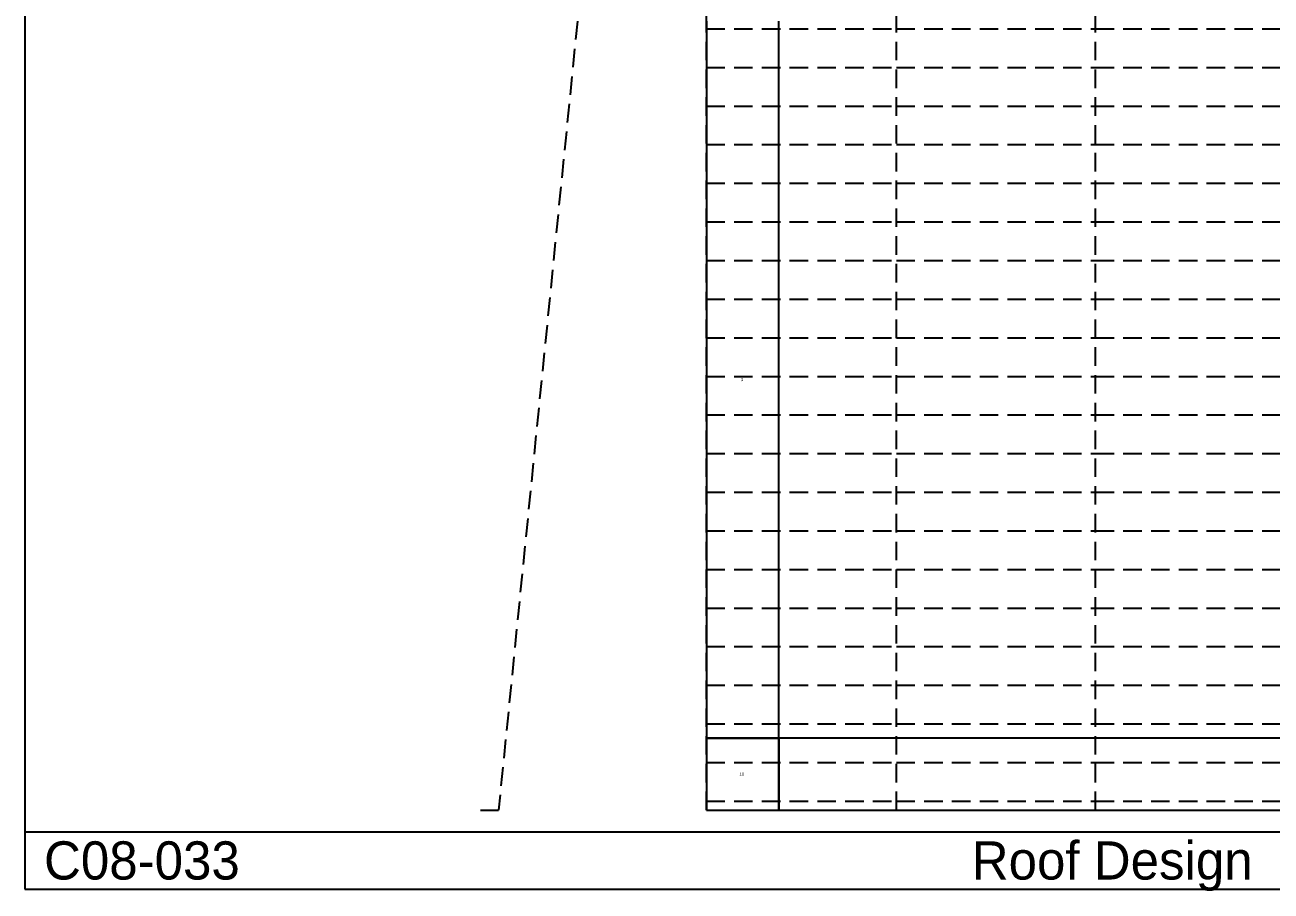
# Model space of a CAD drawing. Extents: x -2196 to 5260, y -261 to 5338.
# Drawn here: x -2196 to 1820, y -261 to 2529 of the extents above; entities that cross this region are included whole.
import ezdxf

# ---------------------------------------------------------------- set-up
doc = ezdxf.new("R2010")
doc.units = 0
doc.linetypes.add('CONTIN', pattern=[0])
doc.linetypes.add('DASHED', pattern=[89.46, 59.64, -29.82])
doc.layers.get('0').update_dxf_attribs({"linetype": 'CONTIN'})
for name, color, linetype in [('20', 1, 'CONTIN'), ('22', 7, 'DASHED'), ('23', 7, 'DASHED')]:
    doc.layers.add(name, color=color, linetype=linetype)

msp = doc.modelspace()

# ---------------------------------------------------------------- linework, layer by layer
for p, q in [((-2196.014, 5337.5), (-2196.014, -254.167)), ((-2196.014, -69.642), (5259.542, -69.642)), ((-2196.014, -254.167), (5259.542, -254.167))]:
    msp.add_line(p, q)
at = {"layer": '20'}
for p, q in [((0, 2541.667), (0, 0)), ((0, 2541.667), (0, 232.176)), ((233.333, 232.176), (233.333, 2541.667)), ((0, 232.176), (233.333, 232.176)), ((0, 232.176), (0, 0)), ((233.333, 232.176), (0, 232.176)), ((233.333, 232.176), (233.333, 0)), ((3558.333, 232.176), (233.333, 232.176)), ((233.333, 0), (233.333, 232.176)), ((0, 0), (3791.667, 0)), ((0, 0), (233.333, 0)), ((233.333, 0), (3558.333, 0))]:
    msp.add_line(p, q, dxfattribs=at)
at = {"layer": '22'}
for p, q in [((-415.64, 2541.667), (-669.807, 0)), ((0, 2516.791), (612.5, 2516.791)), ((612.5, 2516.791), (1254.167, 2516.791)), ((1254.167, 2516.791), (1895.833, 2516.791)), ((0, 2392.411), (612.5, 2392.411)), ((612.5, 2392.411), (1254.167, 2392.411)), ((1254.167, 2392.411), (1895.833, 2392.411)), ((0, 2268.031), (612.5, 2268.031)), ((612.5, 2268.031), (1254.167, 2268.031)), ((1254.167, 2268.031), (1895.833, 2268.031)), ((0, 2143.651), (612.5, 2143.651)), ((612.5, 2143.651), (1254.167, 2143.651)), ((1254.167, 2143.651), (1895.833, 2143.651)), ((0, 2019.272), (612.5, 2019.272)), ((612.5, 2019.272), (1254.167, 2019.272)), ((1254.167, 2019.272), (1895.833, 2019.272)), ((0, 1894.892), (612.5, 1894.892)), ((612.5, 1894.892), (1254.167, 1894.892)), ((1254.167, 1894.892), (1895.833, 1894.892)), ((0, 1770.512), (612.5, 1770.512)), ((612.5, 1770.512), (1254.167, 1770.512)), ((1254.167, 1770.512), (1895.833, 1770.512)), ((0, 1646.133), (612.5, 1646.133)), ((612.5, 1646.133), (1254.167, 1646.133)), ((1254.167, 1646.133), (1895.833, 1646.133)), ((0, 1521.753), (612.5, 1521.753)), ((612.5, 1521.753), (1254.167, 1521.753)), ((1254.167, 1521.753), (1895.833, 1521.753)), ((0, 1397.373), (612.5, 1397.373)), ((612.5, 1397.373), (1254.167, 1397.373)), ((1254.167, 1397.373), (1895.833, 1397.373)), ((0, 1272.994), (612.5, 1272.994)), ((612.5, 1272.994), (1254.167, 1272.994)), ((1254.167, 1272.994), (1895.833, 1272.994)), ((0, 1148.614), (612.5, 1148.614)), ((612.5, 1148.614), (1254.167, 1148.614)), ((1254.167, 1148.614), (1895.833, 1148.614)), ((0, 1024.234), (612.5, 1024.234)), ((612.5, 1024.234), (1254.167, 1024.234)), ((1254.167, 1024.234), (1895.833, 1024.234)), ((0, 899.855), (612.5, 899.855)), ((612.5, 899.855), (1254.167, 899.855)), ((1254.167, 899.855), (1895.833, 899.855)), ((0, 775.475), (612.5, 775.475)), ((612.5, 775.475), (1254.167, 775.475)), ((1254.167, 775.475), (1895.833, 775.475)), ((0, 651.096), (612.5, 651.096)), ((612.5, 651.096), (1254.167, 651.096)), ((1254.167, 651.096), (1895.833, 651.096)), ((0, 526.716), (612.5, 526.716)), ((612.5, 526.716), (1254.167, 526.716)), ((1254.167, 526.716), (1895.833, 526.716)), ((0, 402.336), (612.5, 402.336)), ((612.5, 402.336), (1254.167, 402.336)), ((1254.167, 402.336), (1895.833, 402.336)), ((0, 277.957), (612.5, 277.957)), ((612.5, 277.957), (1254.167, 277.957)), ((1254.167, 277.957), (1895.833, 277.957)), ((0, 153.577), (612.5, 153.577)), ((612.5, 153.577), (1254.167, 153.577)), ((1254.167, 153.577), (1895.833, 153.577)), ((-728.14, 0), (-669.807, 0)), ((0, 29.198), (612.5, 29.198)), ((612.5, 29.198), (1254.167, 29.198)), ((1254.167, 29.198), (1895.833, 29.198))]:
    msp.add_line(p, q, dxfattribs=at)
at = {"layer": '23'}
for p, q in [((0, 0), (0, 5083.333)), ((612.5, 0), (612.5, 5083.333)), ((1254.167, 0), (1254.167, 5083.333))]:
    msp.add_line(p, q, dxfattribs=at)

# ---------------------------------------------------------------- texts
for s, p in [('C08-033', (-2134.506, -223.412)), ('Roof Design', (855.172, -223.412))]:
    msp.add_text(s, height=123.017).set_placement(p)
at = {"layer": '20'}
for s, p in [(' 3', (106.507, 1381.841)), ('10', (106.507, 111.008))]:
    msp.add_text(s, height=10.16, dxfattribs=at).set_placement(p)

doc.saveas('drawing.dxf')
